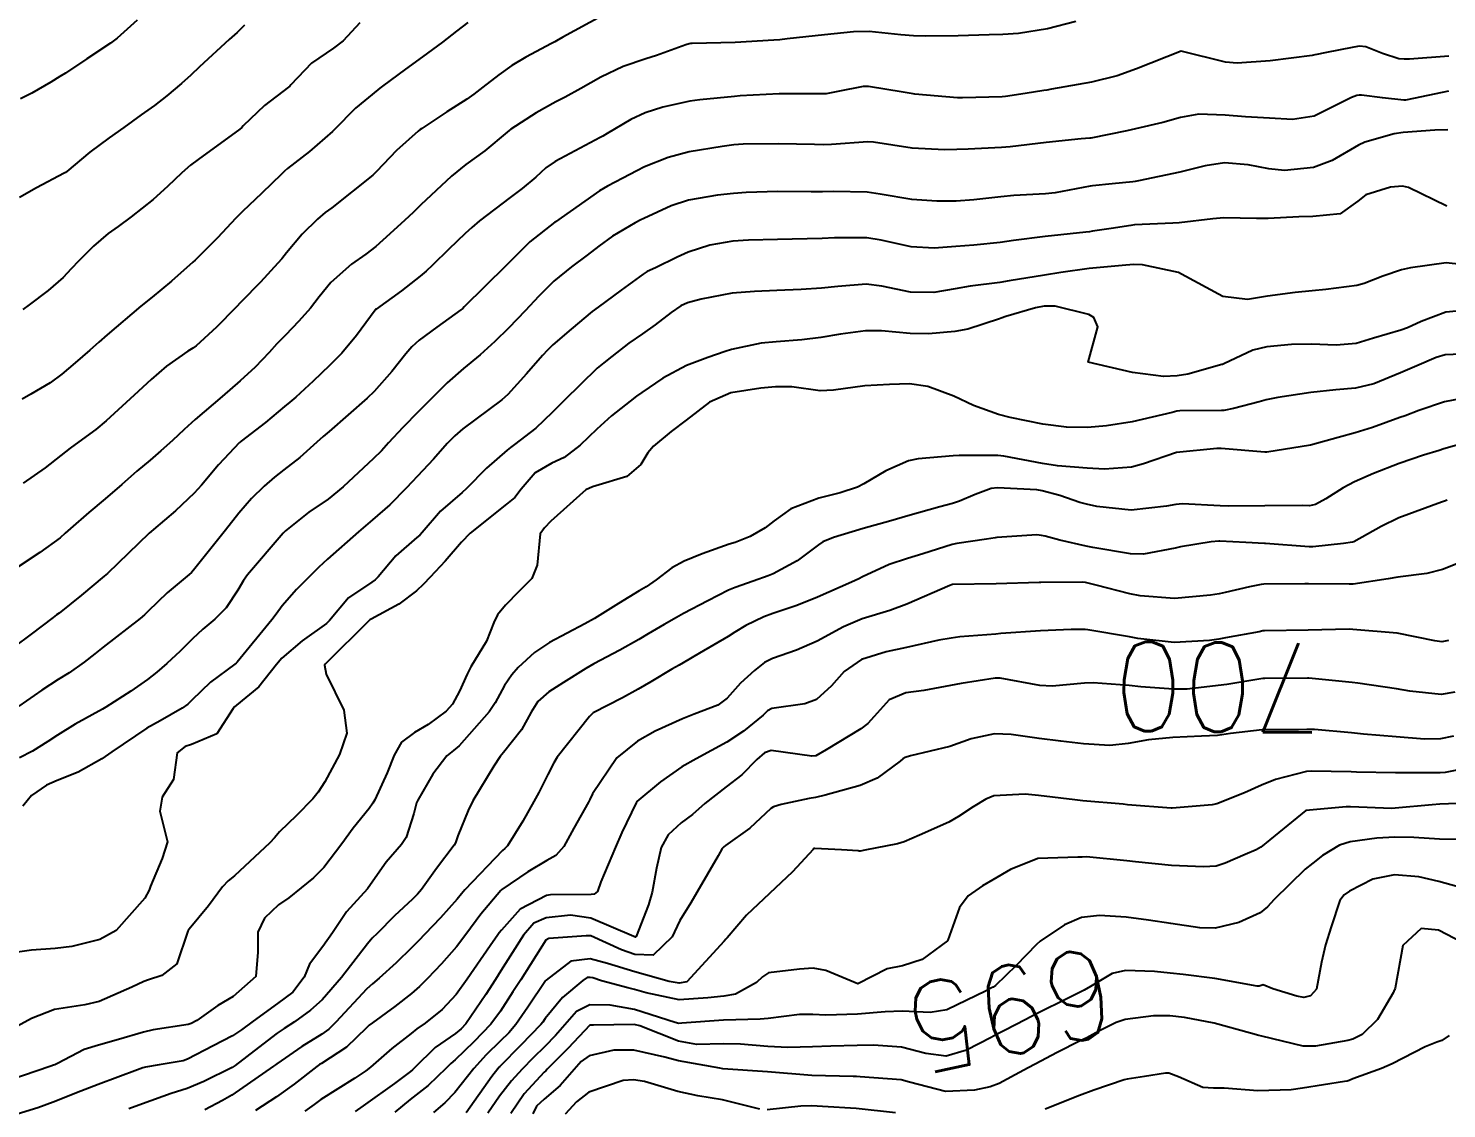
# Model space of a CAD drawing. Header units: metres. Extents: x 298520 to 308411, y 7433745 to 7450750.
# Drawn here: x 300816 to 300879.5, y 7448491.8 to 7448540.3 of the extents above; entities that cross this region are included whole.
import ezdxf
from ezdxf.enums import TextEntityAlignment as Align

# ---------------------------------------------------------------- set-up
doc = ezdxf.new("R2010")
doc.units = ezdxf.units.M
doc.header["$LTSCALE"] = 10
for name, color, linetype in [('Cotas', 45, 'Continuous'), ('Curvas de Nivel 1m', 11, 'Continuous'), ('Curvas de Nivel 5m', 15, 'Continuous')]:
    doc.layers.add(name, color=color, linetype=linetype)
doc.styles.add('Style-STANDARD', font='STANDARD.shx')

msp = doc.modelspace()

# ---------------------------------------------------------------- linework, layer by layer
at = {"layer": 'Curvas de Nivel 1m', "flags": 128}
for points, elevation in [([(300862.917, 7448540.573), (300861.652, 7448540.247), (300860.346, 7448540.036), (300859.649, 7448539.996), (300859.033, 7448539.972), (300857.648, 7448539.924), (300856.176, 7448539.92), (300855.648, 7448539.926), (300855.081, 7448539.974), (300853.65, 7448540.122), (300852.96, 7448540.117), (300851.648, 7448539.975), (300849.974, 7448539.793), (300849.646, 7448539.756), (300849.388, 7448539.73), (300847.644, 7448539.634), (300845.719, 7448539.595), (300845.644, 7448539.588), (300845.589, 7448539.575), (300845.434, 7448539.522), (300844.123, 7448539.05), (300843.637, 7448538.902), (300842.626, 7448538.557), (300841.628, 7448538.08), (300840.733, 7448537.573), (300840.019, 7448537.181), (300839.614, 7448536.974), (300838.725, 7448536.48), (300837.595, 7448535.746), (300837.514, 7448535.691), (300837.421, 7448535.612), (300836.431, 7448534.775), (300835.578, 7448534.157), (300834.923, 7448533.64), (300833.56, 7448532.356), (300833.209, 7448532.011), (300832.843, 7448531.667), (300832.167, 7448531.05), (300831.535, 7448530.478), (300831.082, 7448530.135), (300830.441, 7448529.696), (300829.514, 7448528.865), (300829.001, 7448528.222), (300828.609, 7448527.719), (300828.089, 7448527.129), (300827.485, 7448526.513), (300827.095, 7448526.117), (300826.755, 7448525.737), (300826.13, 7448525.08), (300825.46, 7448524.454), (300824.646, 7448523.762), (300823.442, 7448522.731), (300822.942, 7448522.281), (300822.423, 7448521.79), (300821.904, 7448521.317), (300821.419, 7448520.902), (300820.818, 7448520.403), (300820.143, 7448519.819), (300819.396, 7448519.174), (300818.669, 7448518.559), (300817.846, 7448517.845), (300817.607, 7448517.622), (300817.379, 7448517.423), (300816.469, 7448516.762), (300815.364, 7448516.028)], 713), ([(300825.653, 7448540.404), (300825.322, 7448540.081), (300824.955, 7448539.76), (300823.631, 7448538.544), (300823.239, 7448538.171), (300822.821, 7448537.788), (300822.165, 7448537.244), (300821.608, 7448536.814), (300821.019, 7448536.392), (300820.233, 7448535.82), (300819.588, 7448535.358), (300818.709, 7448534.711), (300817.681, 7448533.849), (300817.621, 7448533.801), (300817.572, 7448533.767), (300816.32, 7448533.108), (300815.561, 7448532.684)], 717), ([(300820.832, 7448540.635), (300819.938, 7448539.826), (300819.641, 7448539.597), (300818.574, 7448538.9), (300817.627, 7448538.257), (300817.376, 7448538.102), (300816.973, 7448537.856), (300816.121, 7448537.359), (300815.611, 7448537.107)], 718), ([(300830.827, 7448540.52), (300830.071, 7448539.704), (300829.64, 7448539.374), (300828.649, 7448538.704), (300827.731, 7448537.729), (300827.679, 7448537.672), (300827.621, 7448537.626), (300826.541, 7448536.809), (300825.595, 7448535.893), (300825.524, 7448535.821), (300825.435, 7448535.752), (300823.579, 7448534.39), (300823.234, 7448534.126), (300822.836, 7448533.787), (300822.19, 7448533.171), (300821.561, 7448532.599), (300820.574, 7448531.815), (300819.983, 7448531.387), (300819.541, 7448531.064), (300818.874, 7448530.496), (300818.216, 7448529.843), (300817.883, 7448529.483), (300817.515, 7448529.094), (300816.853, 7448528.513), (300815.997, 7448527.865), (300815.705, 7448527.664)], 716), ([(300841.655, 7448540.808), (300839.926, 7448539.866), (300839.644, 7448539.711), (300839.566, 7448539.669), (300839.418, 7448539.592), (300838.264, 7448538.976), (300837.633, 7448538.598), (300837.055, 7448538.189), (300836.335, 7448537.623), (300835.932, 7448537.313), (300835.615, 7448537.097), (300834.721, 7448536.528), (300833.595, 7448535.782), (300833.521, 7448535.733), (300833.436, 7448535.662), (300832.466, 7448534.789), (300831.575, 7448533.841), (300831.408, 7448533.682), (300829.558, 7448532.224), (300829.266, 7448532.003), (300828.923, 7448531.716), (300828.23, 7448531.036), (300827.53, 7448530.201), (300827.32, 7448529.938), (300827.142, 7448529.734), (300826.37, 7448528.886), (300825.505, 7448528), (300825.266, 7448527.754), (300824.394, 7448526.862), (300823.477, 7448526.037), (300823.328, 7448525.928), (300823.107, 7448525.784), (300822.148, 7448525.111), (300821.46, 7448524.519), (300820.699, 7448523.811), (300819.441, 7448522.667), (300818.991, 7448522.281), (300818.387, 7448521.84), (300817.833, 7448521.44), (300817.422, 7448521.106), (300816.712, 7448520.559), (300815.727, 7448519.867)], 714), ([(300879.642, 7448539.02), (300877.88, 7448538.888), (300877.64, 7448538.878), (300877.406, 7448538.899), (300876.676, 7448539.145), (300875.925, 7448539.435), (300875.646, 7448539.465), (300875.379, 7448539.43), (300874.084, 7448539.176), (300873.723, 7448539.099), (300873.642, 7448539.081), (300873.511, 7448539.052), (300871.639, 7448538.803), (300870.153, 7448538.709), (300869.638, 7448538.758), (300867.643, 7448539.25), (300865.635, 7448538.445), (300864.78, 7448538.14), (300863.628, 7448537.851), (300861.833, 7448537.535), (300861.625, 7448537.498), (300861.48, 7448537.476), (300860.646, 7448537.34), (300859.761, 7448537.209), (300859.621, 7448537.198), (300857.841, 7448537.147), (300857.62, 7448537.154), (300855.702, 7448537.318), (300855.622, 7448537.327), (300855.18, 7448537.404), (300853.625, 7448537.657), (300853.394, 7448537.653), (300852.248, 7448537.434), (300851.724, 7448537.336), (300851.621, 7448537.327), (300849.755, 7448537.334), (300849.621, 7448537.329), (300847.868, 7448537.239), (300847.619, 7448537.218), (300846.066, 7448537.063), (300845.615, 7448537.001), (300844.409, 7448536.734), (300843.607, 7448536.484), (300842.966, 7448536.183), (300841.913, 7448535.557), (300841.713, 7448535.437), (300841.591, 7448535.37), (300841.148, 7448535.126), (300839.58, 7448534.296), (300839.166, 7448534.006), (300838.708, 7448533.599), (300838.091, 7448533.082), (300837.564, 7448532.679), (300836.183, 7448531.631), (300835.841, 7448531.343), (300835.544, 7448531.064), (300834.814, 7448530.367), (300834.077, 7448529.654), (300833.793, 7448529.385), (300833.518, 7448529.15), (300832.688, 7448528.491), (300831.547, 7448527.68), (300831.521, 7448527.662), (300831.502, 7448527.634), (300830.677, 7448526.5), (300830.012, 7448525.702), (300829.467, 7448525.141), (300828.733, 7448524.444), (300827.948, 7448523.725), (300827.681, 7448523.498), (300827.449, 7448523.303), (300826.59, 7448522.59), (300825.502, 7448521.749), (300825.464, 7448521.718), (300825.432, 7448521.689), (300824.49, 7448520.69), (300823.721, 7448519.775), (300823.399, 7448519.419), (300822.552, 7448518.627), (300821.577, 7448517.798), (300821.472, 7448517.709), (300821.381, 7448517.625), (300819.503, 7448515.828), (300819.431, 7448515.76), (300819.361, 7448515.701), (300818.345, 7448514.843), (300817.336, 7448514.047), (300817.223, 7448513.963), (300817.067, 7448513.853), (300816.085, 7448513.103), (300815.32, 7448512.537)], 712), ([(300879.626, 7448537.449), (300879.345, 7448537.394), (300878.065, 7448537.126), (300877.7, 7448537.051), (300877.622, 7448537.049), (300876.676, 7448537.144), (300875.731, 7448537.266), (300875.624, 7448537.277), (300875.523, 7448537.262), (300875.279, 7448537.163), (300874.171, 7448536.618), (300873.61, 7448536.332), (300872.629, 7448536.173), (300871.608, 7448536.244), (300870.527, 7448536.303), (300869.61, 7448536.373), (300868.435, 7448536.418), (300867.608, 7448536.27), (300866.828, 7448536.039), (300865.6, 7448535.755), (300865.207, 7448535.676), (300863.594, 7448535.348), (300863.55, 7448535.344), (300863.166, 7448535.306), (300861.591, 7448535.142), (300859.984, 7448534.951), (300859.589, 7448534.924), (300858.098, 7448534.855), (300857.588, 7448534.832), (300857.033, 7448534.823), (300855.588, 7448534.897), (300853.847, 7448535.161), (300853.591, 7448535.178), (300851.968, 7448535.058), (300851.589, 7448535.045), (300851.2, 7448535.057), (300849.589, 7448535.093), (300848.001, 7448535.073), (300847.588, 7448535.039), (300847.062, 7448534.972), (300845.585, 7448534.73), (300844.641, 7448534.471), (300843.578, 7448534.054), (300843.235, 7448533.885), (300842.609, 7448533.55), (300841.929, 7448533.197), (300841.567, 7448532.979), (300839.587, 7448531.589), (300839.566, 7448531.576), (300838.444, 7448530.696), (300837.525, 7448529.776), (300837.442, 7448529.693), (300837.36, 7448529.612), (300835.504, 7448527.778), (300835.434, 7448527.71), (300835.345, 7448527.642), (300834.279, 7448526.865), (300833.482, 7448526.283), (300833.149, 7448525.992), (300832.879, 7448525.666), (300832.258, 7448524.879), (300831.456, 7448523.975), (300831.154, 7448523.684), (300829.438, 7448522.182), (300829.178, 7448521.97), (300828.898, 7448521.715), (300828.125, 7448521.021), (300827.414, 7448520.47), (300826.997, 7448520.147), (300826.531, 7448519.739), (300825.957, 7448519.185), (300825.391, 7448518.521), (300824.794, 7448517.759), (300823.365, 7448515.968), (300823.274, 7448515.871), (300823.165, 7448515.782), (300822.184, 7448514.958), (300821.338, 7448514.129), (300821.17, 7448513.968), (300820.973, 7448513.805), (300819.32, 7448512.521), (300818.937, 7448512.213), (300818.459, 7448511.839), (300817.782, 7448511.369), (300817.301, 7448511.07), (300816.559, 7448510.593), (300815.525, 7448509.868)], 711), ([(300879.561, 7448532.299), (300877.839, 7448533.127), (300877.573, 7448533.185), (300877.028, 7448533.138), (300875.917, 7448532.806), (300875.563, 7448532.515), (300874.769, 7448531.953), (300873.553, 7448531.826), (300872.925, 7448531.817), (300871.551, 7448531.734), (300871.019, 7448531.747), (300869.551, 7448531.77), (300869.058, 7448531.727), (300867.547, 7448531.547), (300867.274, 7448531.528), (300865.545, 7448531.45), (300865.393, 7448531.433), (300864.51, 7448531.29), (300863.675, 7448531.165), (300863.541, 7448531.149), (300863.366, 7448531.127), (300861.539, 7448530.932), (300860.132, 7448530.749), (300859.536, 7448530.67), (300858.347, 7448530.549), (300857.534, 7448530.481), (300856.565, 7448530.417), (300855.539, 7448530.47), (300854.192, 7448530.765), (300853.545, 7448530.88), (300852.105, 7448530.874), (300851.544, 7448530.842), (300850.196, 7448530.807), (300849.543, 7448530.803), (300848.253, 7448530.772), (300847.541, 7448530.719), (300846.506, 7448530.538), (300845.534, 7448530.23), (300845.049, 7448530.006), (300844.069, 7448529.535), (300843.701, 7448529.359), (300843.52, 7448529.246), (300842.531, 7448528.532), (300841.505, 7448527.767), (300841.239, 7448527.564), (300840.289, 7448526.78), (300839.48, 7448526.08), (300839.231, 7448525.838), (300839.013, 7448525.595), (300838.299, 7448524.767), (300837.455, 7448523.844), (300837.193, 7448523.614), (300835.44, 7448522.308), (300835.08, 7448522), (300834.743, 7448521.647), (300834.122, 7448520.954), (300833.411, 7448520.185), (300833.157, 7448519.913), (300832.92, 7448519.665), (300832.162, 7448518.906), (300831.388, 7448518.22), (300830.762, 7448517.689), (300829.37, 7448516.464), (300828.98, 7448516.1), (300828.588, 7448515.718), (300827.982, 7448515.096), (300827.343, 7448514.37), (300827.069, 7448514.002), (300826.869, 7448513.737), (300825.314, 7448511.85), (300825.269, 7448511.804), (300825.211, 7448511.761), (300824.123, 7448510.95), (300823.288, 7448510.144), (300823.106, 7448509.961), (300822.86, 7448509.784), (300821.863, 7448509.208), (300821.274, 7448508.88), (300819.697, 7448507.823), (300819.26, 7448507.506), (300818.188, 7448506.906), (300817.25, 7448506.539), (300816.768, 7448506.334), (300816.096, 7448505.861), (300815.711, 7448505.39)], 709), ([(300881.034, 7448529.589), (300879.529, 7448529.755), (300877.927, 7448529.534), (300877.526, 7448529.432), (300876.689, 7448529.148), (300875.847, 7448528.83), (300875.519, 7448528.741), (300874.132, 7448528.558), (300873.516, 7448528.502), (300872.75, 7448528.426), (300871.513, 7448528.257), (300870.618, 7448528.113), (300869.513, 7448528.244), (300867.664, 7448529.249), (300867.524, 7448529.314), (300865.911, 7448529.658), (300865.527, 7448529.672), (300865.167, 7448529.643), (300863.525, 7448529.498), (300862.249, 7448529.319), (300861.522, 7448529.203), (300859.927, 7448528.938), (300859.518, 7448528.874), (300858.179, 7448528.701), (300857.515, 7448528.586), (300856.548, 7448528.419), (300855.513, 7448528.43), (300854.224, 7448528.704), (300853.517, 7448528.802), (300852.251, 7448528.698), (300851.515, 7448528.611), (300850.613, 7448528.553), (300849.513, 7448528.512), (300848.522, 7448528.47), (300847.512, 7448528.387), (300846.127, 7448528.129), (300845.507, 7448527.956), (300845.206, 7448527.823), (300844.784, 7448527.527), (300844.058, 7448526.971), (300843.488, 7448526.575), (300842.884, 7448526.144), (300842.115, 7448525.554), (300841.754, 7448525.274), (300841.468, 7448525.027), (300839.974, 7448523.582), (300839.447, 7448523.039), (300838.705, 7448522.333), (300837.759, 7448521.607), (300837.568, 7448521.471), (300837.429, 7448521.357), (300836.503, 7448520.537), (300835.609, 7448519.637), (300835.401, 7448519.453), (300834.433, 7448518.609), (300833.61, 7448517.658), (300833.505, 7448517.535), (300833.381, 7448517.43), (300832.428, 7448516.614), (300831.646, 7448515.677), (300831.508, 7448515.531), (300831.359, 7448515.439), (300830.312, 7448514.732), (300829.462, 7448513.708), (300829.332, 7448513.578), (300828.238, 7448512.807), (300827.316, 7448512.019), (300827.08, 7448511.733), (300826.299, 7448510.743), (300825.285, 7448509.911), (300825.198, 7448509.847), (300825.139, 7448509.761), (300824.413, 7448508.627), (300823.267, 7448508.154), (300822.982, 7448508.067), (300822.629, 7448507.786), (300822.462, 7448506.577), (300821.958, 7448505.793), (300821.861, 7448505.166), (300822.19, 7448503.79), (300821.964, 7448503.033), (300821.44, 7448501.798), (300821.372, 7448501.616), (300821.185, 7448501.269), (300819.896, 7448499.819), (300819.167, 7448499.408), (300817.915, 7448499.089), (300817.16, 7448499.006), (300816.096, 7448498.929), (300815.157, 7448498.793)], 708), ([(300880.927, 7448527.678), (300879.507, 7448527.541), (300878.405, 7448527.126), (300877.795, 7448526.84), (300877.497, 7448526.727), (300876.274, 7448526.369), (300875.488, 7448526.141), (300874.599, 7448526.056), (300873.487, 7448526.109), (300872.589, 7448526.091), (300871.485, 7448525.988), (300870.857, 7448525.842), (300869.563, 7448525.229), (300869.504, 7448525.199), (300869.473, 7448525.189), (300867.949, 7448524.764), (300867.467, 7448524.678), (300866.857, 7448524.649), (300865.468, 7448524.834), (300863.473, 7448525.3), (300863.907, 7448526.885), (300863.728, 7448527.298), (300863.504, 7448527.432), (300861.999, 7448527.814), (300861.508, 7448527.804), (300861.111, 7448527.729), (300859.782, 7448527.347), (300859.578, 7448527.273), (300859.501, 7448527.236), (300858.083, 7448526.775), (300857.492, 7448526.671), (300856.314, 7448526.564), (300855.491, 7448526.58), (300854.202, 7448526.703), (300853.492, 7448526.704), (300852.367, 7448526.554), (300851.487, 7448526.403), (300850.64, 7448526.298), (300849.484, 7448526.216), (300848.817, 7448526.143), (300847.478, 7448525.859), (300847.201, 7448525.771), (300846.42, 7448525.506), (300845.469, 7448525.142), (300844.411, 7448524.583), (300843.457, 7448523.937), (300843.23, 7448523.767), (300842.94, 7448523.545), (300842.108, 7448522.892), (300841.44, 7448522.294), (300840.705, 7448521.571), (300839.983, 7448521.023), (300839.421, 7448520.764), (300838.681, 7448520.331), (300838.055, 7448519.603), (300837.775, 7448519.23), (300837.396, 7448518.924), (300835.763, 7448517.634), (300835.379, 7448517.231), (300834.644, 7448516.374), (300833.967, 7448515.654), (300833.675, 7448515.34), (300833.354, 7448515.046), (300832.573, 7448514.44), (300831.334, 7448513.779), (300831.276, 7448513.739), (300831.212, 7448513.682), (300829.314, 7448511.804), (300829.262, 7448511.762), (300829.234, 7448511.711), (300829.307, 7448511.309), (300830.103, 7448509.698), (300830.231, 7448508.654), (300829.909, 7448507.7), (300829.251, 7448506.484), (300828.951, 7448506.008), (300828.719, 7448505.715), (300827.984, 7448504.971), (300827.221, 7448504.24), (300826.988, 7448503.962), (300826.791, 7448503.736), (300825.198, 7448502.27), (300824.915, 7448502.044), (300824.657, 7448501.765), (300824.032, 7448500.919), (300823.164, 7448499.866), (300823.13, 7448499.814), (300823.116, 7448499.78), (300822.613, 7448498.321), (300821.947, 7448497.792), (300821.344, 7448497.595), (300821.14, 7448497.522), (300820.593, 7448497.264), (300819.131, 7448496.622), (300818.485, 7448496.48), (300817.127, 7448496.265), (300816.106, 7448495.865), (300815.465, 7448495.528)], 707), ([(300880.897, 7448525.681), (300879.481, 7448525.62), (300879.083, 7448525.512), (300878.207, 7448525.129), (300877.47, 7448524.812), (300876.289, 7448524.328), (300875.463, 7448524.127), (300874.576, 7448524.055), (300873.46, 7448523.936), (300871.976, 7448523.72), (300871.457, 7448523.613), (300871.144, 7448523.526), (300869.99, 7448523.225), (300869.55, 7448523.131), (300869.452, 7448523.124), (300867.591, 7448523.109), (300867.451, 7448523.097), (300867.243, 7448523.046), (300865.446, 7448522.627), (300864.296, 7448522.44), (300863.444, 7448522.362), (300862.506, 7448522.377), (300861.445, 7448522.522), (300859.981, 7448522.811), (300859.449, 7448522.951), (300858.326, 7448523.361), (300857.457, 7448523.768), (300856.28, 7448524.207), (300855.462, 7448524.319), (300854.568, 7448524.303), (300853.461, 7448524.234), (300852.055, 7448524.038), (300851.459, 7448524.018), (300850.192, 7448524.19), (300849.46, 7448524.197), (300848.8, 7448524.136), (300847.457, 7448523.925), (300846.501, 7448523.504), (300845.445, 7448522.692), (300844.78, 7448522.186), (300843.981, 7448521.535), (300843.737, 7448521.228), (300843.42, 7448520.707), (300842.787, 7448520.171), (300841.406, 7448519.754), (300841.256, 7448519.711), (300840.951, 7448519.567), (300839.389, 7448518.172), (300839.103, 7448517.876), (300838.898, 7448517.595), (300838.767, 7448516.191), (300838.538, 7448515.598), (300837.944, 7448515.014), (300837.345, 7448514.395), (300836.991, 7448513.962), (300836.835, 7448513.617), (300836.495, 7448512.793), (300835.802, 7448511.633), (300835.635, 7448511.308), (300835.296, 7448510.543), (300834.97, 7448509.96), (300834.691, 7448509.646), (300833.885, 7448509.046), (300833.273, 7448508.692), (300832.681, 7448508.254), (300832.354, 7448507.669), (300832.044, 7448506.883), (300831.49, 7448505.678), (300831.404, 7448505.515), (300831.237, 7448505.29), (300830.517, 7448504.397), (300830.013, 7448503.698), (300829.202, 7448502.632), (300828.739, 7448502.173), (300828.184, 7448501.72), (300827.63, 7448501.282), (300827.181, 7448500.961), (300826.547, 7448500.365), (300826.246, 7448499.744), (300826.253, 7448498.843), (300826.161, 7448497.745), (300825.134, 7448496.855), (300824.452, 7448496.445), (300823.507, 7448495.776), (300823.263, 7448495.637), (300823.12, 7448495.59), (300821.561, 7448495.35), (300821.115, 7448495.259), (300820.003, 7448494.923), (300819.106, 7448494.671), (300818.462, 7448494.477), (300817.267, 7448493.848), (300817.15, 7448493.792), (300817.092, 7448493.768), (300816.961, 7448493.722), (300815.085, 7448493.086)], 706), ([(300880.749, 7448521.781), (300879.427, 7448521.406), (300879.205, 7448521.334), (300878.515, 7448521.124), (300877.419, 7448520.756), (300876.265, 7448520.307), (300875.414, 7448519.924), (300874.912, 7448519.663), (300874.132, 7448519.173), (300873.663, 7448518.914), (300873.4, 7448518.861), (300873.078, 7448518.863), (300871.399, 7448518.853), (300869.783, 7448518.842), (300869.399, 7448518.853), (300867.706, 7448518.94), (300867.4, 7448518.922), (300866.986, 7448518.843), (300865.397, 7448518.661), (300863.868, 7448518.825), (300863.399, 7448518.928), (300863.106, 7448519.011), (300862.207, 7448519.318), (300861.406, 7448519.534), (300861.168, 7448519.571), (300859.408, 7448519.663), (300859.124, 7448519.636), (300858.404, 7448519.36), (300857.708, 7448519.059), (300857.399, 7448518.964), (300856.83, 7448518.811), (300855.393, 7448518.404), (300854.621, 7448518.177), (300853.387, 7448517.844), (300852.053, 7448517.44), (300851.582, 7448517.245), (300851.378, 7448517.11), (300850.432, 7448516.394), (300849.358, 7448515.803), (300849.12, 7448515.709), (300848.457, 7448515.479), (300847.641, 7448515.196), (300847.349, 7448515.067), (300846.428, 7448514.588), (300845.338, 7448514.027), (300845.011, 7448513.849), (300844.465, 7448513.529), (300843.752, 7448513.113), (300843.326, 7448512.868), (300842.48, 7448512.39), (300841.315, 7448511.77), (300840.958, 7448511.565), (300839.946, 7448510.937), (300839.297, 7448510.518), (300838.804, 7448510.082), (300838.502, 7448509.598), (300838.073, 7448508.803), (300837.265, 7448507.791), (300837.112, 7448507.612), (300836.826, 7448507.184), (300835.889, 7448505.63), (300835.67, 7448505.2), (300835.219, 7448504.061), (300835.112, 7448503.744), (300835.053, 7448503.642), (300834.256, 7448502.595), (300833.587, 7448501.656), (300833.408, 7448501.44), (300833.186, 7448501.222), (300832.369, 7448500.474), (300831.592, 7448499.676), (300831.377, 7448499.462), (300831.158, 7448499.209), (300829.997, 7448497.697), (300829.133, 7448496.705), (300828.611, 7448496.233), (300827.891, 7448495.722), (300827.426, 7448495.419), (300827.115, 7448495.201), (300826.277, 7448494.57), (300825.225, 7448493.758), (300825.092, 7448493.674), (300823.821, 7448493.037), (300823.082, 7448492.728), (300822.366, 7448492.501), (300821.075, 7448492.046), (300820.464, 7448491.809)], 704), ([(300879.564, 7448519.108), (300879.445, 7448519.067), (300879.402, 7448519.053), (300879.313, 7448519.022), (300877.395, 7448518.316), (300876.605, 7448517.933), (300875.384, 7448517.241), (300875.325, 7448517.219), (300874.924, 7448517.165), (300873.541, 7448517.018), (300873.38, 7448517.018), (300871.422, 7448517.17), (300871.382, 7448517.173), (300870.538, 7448517.218), (300869.383, 7448517.277), (300869.336, 7448517.278), (300868.99, 7448517.234), (300867.615, 7448517.013), (300867.379, 7448516.962), (300865.961, 7448516.688), (300865.374, 7448516.706), (300863.686, 7448516.99), (300863.379, 7448517.052), (300862.211, 7448517.318), (300861.548, 7448517.491), (300861.385, 7448517.529), (300861.168, 7448517.55), (300859.384, 7448517.431), (300859.31, 7448517.425), (300858.918, 7448517.355), (300857.583, 7448517.165), (300857.379, 7448517.12), (300856.057, 7448516.706), (300855.369, 7448516.489), (300854.555, 7448516.218), (300853.357, 7448515.669), (300853.195, 7448515.583), (300852.866, 7448515.427), (300851.346, 7448514.764), (300850.413, 7448514.389), (300849.338, 7448514.02), (300848.939, 7448513.871), (300848.131, 7448513.482), (300847.631, 7448513.186), (300847.328, 7448512.993), (300846.054, 7448512.243), (300845.316, 7448511.811), (300845.131, 7448511.706), (300844.815, 7448511.525), (300843.871, 7448510.968), (300843.299, 7448510.627), (300842.601, 7448510.24), (300841.283, 7448509.579), (300841.123, 7448509.404), (300839.674, 7448507.586), (300839.514, 7448507.334), (300839.255, 7448506.802), (300838.841, 7448506), (300838.627, 7448505.596), (300838.121, 7448504.71), (300837.442, 7448503.608), (300837.325, 7448503.496), (300837.211, 7448503.395), (300835.534, 7448501.635), (300835.379, 7448501.449), (300835.187, 7448501.216), (300834.435, 7448500.386), (300833.741, 7448499.654), (300833.46, 7448499.357), (300833.157, 7448499.047), (300832.45, 7448498.367), (300831.692, 7448497.675), (300831.393, 7448497.425), (300831.138, 7448497.198), (300829.75, 7448495.701), (300829.429, 7448495.394), (300829.115, 7448495.17), (300828.221, 7448494.604), (300827.095, 7448493.836), (300827.032, 7448493.792), (300826.954, 7448493.732), (300825.08, 7448492.434), (300824.659, 7448492.182), (300823.875, 7448491.772)], 703), ([(300880.157, 7448516.317), (300879.366, 7448515.994), (300878.661, 7448515.823), (300877.361, 7448515.658), (300876.922, 7448515.582), (300875.356, 7448515.348), (300875.178, 7448515.339), (300873.355, 7448515.352), (300873.183, 7448515.355), (300871.355, 7448515.345), (300871.233, 7448515.333), (300870.71, 7448515.216), (300869.616, 7448514.962), (300869.35, 7448514.911), (300868.959, 7448514.845), (300867.347, 7448514.705), (300865.804, 7448514.82), (300865.349, 7448514.914), (300863.837, 7448515.295), (300863.355, 7448515.415), (300863.228, 7448515.429), (300861.354, 7448515.413), (300861.271, 7448515.414), (300859.353, 7448515.35), (300857.399, 7448515.323), (300857.352, 7448515.318), (300857.267, 7448515.286), (300855.343, 7448514.441), (300854.587, 7448514.161), (300853.337, 7448513.781), (300852.507, 7448513.432), (300851.326, 7448512.788), (300850.395, 7448512.387), (300849.318, 7448512.016), (300848.962, 7448511.828), (300848.509, 7448511.478), (300847.892, 7448510.896), (300847.294, 7448510.234), (300846.868, 7448509.917), (300845.807, 7448509.512), (300845.281, 7448509.308), (300844.063, 7448508.744), (300843.271, 7448508.309), (300842.348, 7448507.554), (300841.247, 7448505.934), (300841.127, 7448505.688), (300841.073, 7448505.572), (300840.41, 7448504.394), (300839.961, 7448503.583), (300839.614, 7448503.181), (300839.207, 7448502.948), (300838.351, 7448502.449), (300837.193, 7448501.654), (300837.147, 7448501.611), (300836.25, 7448500.551), (300835.576, 7448499.634), (300835.157, 7448499.072), (300834.486, 7448498.31), (300833.86, 7448497.653), (300833.5, 7448497.296), (300833.136, 7448496.981), (300832.396, 7448496.401), (300831.391, 7448495.677), (300831.237, 7448495.563), (300831.119, 7448495.446), (300830.226, 7448494.574), (300829.095, 7448493.852), (300829.006, 7448493.799), (300828.887, 7448493.712), (300827.883, 7448492.924), (300827.079, 7448492.354), (300826.139, 7448491.744)], 702), ([(300879.626, 7448512.811), (300879.329, 7448512.763), (300879.009, 7448512.794), (300877.333, 7448513.14), (300875.334, 7448513.315), (300875.175, 7448513.321), (300873.334, 7448513.286), (300871.376, 7448513.252), (300871.333, 7448513.248), (300871.3, 7448513.244), (300871.137, 7448513.212), (300869.627, 7448512.93), (300869.329, 7448512.88), (300868.91, 7448512.818), (300867.328, 7448512.721), (300865.698, 7448512.908), (300865.33, 7448512.976), (300863.46, 7448513.299), (300863.333, 7448513.311), (300862.714, 7448513.309), (300861.332, 7448513.246), (300859.556, 7448513.123), (300859.33, 7448513.106), (300857.719, 7448512.976), (300857.328, 7448512.928), (300856.774, 7448512.825), (300855.324, 7448512.502), (300854.423, 7448512.308), (300853.318, 7448511.963), (300852.541, 7448511.432), (300851.961, 7448510.783), (300851.294, 7448510.176), (300850.767, 7448509.979), (300849.287, 7448509.766), (300849.099, 7448509.659), (300848.904, 7448509.474), (300848.015, 7448508.743), (300847.271, 7448508.256), (300845.905, 7448507.51), (300845.259, 7448507.144), (300844.298, 7448506.484), (300843.243, 7448505.591), (300843.208, 7448505.541), (300842.573, 7448504.199), (300842.276, 7448503.554), (300841.632, 7448501.998), (300841.474, 7448501.566), (300841.319, 7448501.44), (300841.191, 7448501.429), (300839.363, 7448501.416), (300839.19, 7448501.386), (300838.016, 7448500.766), (300837.166, 7448499.834), (300837.072, 7448499.703), (300837.006, 7448499.612), (300836.669, 7448499.128), (300835.629, 7448497.633), (300835.136, 7448496.949), (300834.512, 7448496.263), (300833.742, 7448495.654), (300833.381, 7448495.395), (300833.116, 7448495.197), (300832.26, 7448494.514), (300831.297, 7448493.678), (300831.091, 7448493.522), (300830.596, 7448493.196), (300829.078, 7448492.227), (300828.774, 7448492.015), (300828.361, 7448491.717)], 701), ([(300879.853, 7448508.528), (300879.276, 7448508.407), (300878.55, 7448508.396), (300877.276, 7448508.494), (300875.811, 7448508.621), (300875.278, 7448508.669), (300873.627, 7448508.829), (300873.279, 7448508.831), (300872.905, 7448508.812), (300871.279, 7448508.814), (300869.85, 7448508.651), (300869.276, 7448508.559), (300868.556, 7448508.521), (300867.275, 7448508.472), (300866.181, 7448508.363), (300865.272, 7448508.198), (300864.445, 7448508.115), (300863.272, 7448508.177), (300862.256, 7448508.299), (300861.274, 7448508.426), (300860.018, 7448508.6), (300859.276, 7448508.634), (300858.222, 7448508.412), (300857.27, 7448508.066), (300855.508, 7448507.639), (300855.265, 7448507.569), (300855.161, 7448507.504), (300855.044, 7448507.402), (300854.021, 7448506.646), (300853.252, 7448506.315), (300851.68, 7448505.877), (300851.246, 7448505.78), (300850.965, 7448505.734), (300849.715, 7448505.465), (300849.359, 7448505.351), (300849.24, 7448505.279), (300848.301, 7448504.405), (300847.215, 7448503.623), (300847.139, 7448503.566), (300847.07, 7448503.492), (300846.881, 7448503.166), (300845.934, 7448501.509), (300845.653, 7448501.046), (300845.174, 7448500.256), (300844.93, 7448499.759), (300844.821, 7448499.523), (300843.974, 7448498.713), (300843.155, 7448498.742), (300842.552, 7448498.945), (300841.183, 7448499.57), (300841.163, 7448499.578), (300840.972, 7448499.572), (300839.292, 7448499.458), (300839.161, 7448499.381), (300838.467, 7448498.28), (300838.035, 7448497.601), (300837.685, 7448497.057), (300837.129, 7448496.192), (300836.694, 7448495.616), (300835.927, 7448494.812), (300835.099, 7448494.015), (300834.897, 7448493.841), (300834.691, 7448493.644), (300833.882, 7448492.855), (300833.079, 7448492.228), (300832.396, 7448491.67)], 699), ([(300880.454, 7448507.098), (300879.474, 7448506.893), (300879.259, 7448506.876), (300877.512, 7448506.883), (300877.259, 7448506.886), (300875.498, 7448506.919), (300875.259, 7448506.926), (300873.478, 7448506.96), (300873.259, 7448506.943), (300871.866, 7448506.588), (300871.25, 7448506.334), (300870.484, 7448505.978), (300869.237, 7448505.49), (300869.029, 7448505.441), (300867.233, 7448505.295), (300867.198, 7448505.295), (300865.236, 7448505.454), (300865.044, 7448505.474), (300863.238, 7448505.631), (300862.877, 7448505.667), (300861.241, 7448505.867), (300860.648, 7448505.929), (300859.24, 7448505.848), (300858.884, 7448505.708), (300858.324, 7448505.359), (300857.668, 7448504.926), (300857.226, 7448504.673), (300855.912, 7448504.082), (300855.219, 7448503.784), (300854.927, 7448503.693), (300853.465, 7448503.417), (300853.256, 7448503.376), (300853.212, 7448503.373), (300853.168, 7448503.377), (300852.42, 7448503.432), (300851.214, 7448503.492), (300851.18, 7448503.484), (300851.14, 7448503.451), (300850.224, 7448502.439), (300849.193, 7448501.47), (300848.153, 7448500.506), (300847.288, 7448499.489), (300847.232, 7448499.419), (300847.161, 7448499.326), (300845.486, 7448497.515), (300845.142, 7448497.448), (300844.685, 7448497.525), (300843.147, 7448497.965), (300841.925, 7448498.333), (300841.153, 7448498.538), (300840.287, 7448498.443), (300839.169, 7448497.59), (300839.143, 7448497.56), (300838.355, 7448496.374), (300837.816, 7448495.603), (300837.496, 7448495.227), (300837.112, 7448494.849), (300836.488, 7448494.234), (300835.938, 7448493.627), (300835.082, 7448492.547), (300834.638, 7448492.084), (300834.119, 7448491.65)], 698), ([(300880.791, 7448505.543), (300879.238, 7448505.47), (300878.904, 7448505.449), (300877.235, 7448505.294), (300877.09, 7448505.286), (300875.236, 7448505.363), (300875.041, 7448505.357), (300873.233, 7448505.194), (300871.216, 7448503.555), (300871.001, 7448503.426), (300870.512, 7448503.217), (300869.611, 7448502.824), (300869.208, 7448502.704), (300868.642, 7448502.673), (300867.208, 7448502.73), (300865.59, 7448502.896), (300865.21, 7448502.94), (300863.399, 7448503.11), (300863.211, 7448503.107), (300863.01, 7448503.102), (300861.21, 7448503.037), (300859.997, 7448502.551), (300859.2, 7448502.082), (300858.741, 7448501.811), (300858.1, 7448501.361), (300857.706, 7448500.844), (300857.189, 7448499.38), (300857.163, 7448499.341), (300856.029, 7448498.516), (300855.151, 7448498.23), (300854.467, 7448498.089), (300853.143, 7448497.42), (300851.72, 7448498.013), (300851.15, 7448498.119), (300850.529, 7448498.077), (300849.147, 7448497.917), (300848.878, 7448497.74), (300848.604, 7448497.475), (300847.664, 7448496.958), (300847.137, 7448496.874), (300846.423, 7448496.788), (300845.135, 7448496.704), (300843.662, 7448497.011), (300843.139, 7448497.164), (300842.832, 7448497.237), (300841.661, 7448497.562), (300841.26, 7448497.684), (300841.144, 7448497.709), (300841.018, 7448497.698), (300840.818, 7448497.573), (300839.904, 7448496.813), (300839.126, 7448495.866), (300839.018, 7448495.697), (300838.931, 7448495.592), (300838.044, 7448494.665), (300837.094, 7448493.712), (300837.043, 7448493.661), (300837, 7448493.611), (300836.74, 7448493.266), (300835.586, 7448491.632)], 697), ([(300880.423, 7448503.896), (300879.221, 7448503.909), (300878.077, 7448503.983), (300877.221, 7448503.995), (300876.423, 7448503.946), (300875.219, 7448503.79), (300874.737, 7448503.645), (300873.98, 7448503.172), (300873.548, 7448502.838), (300873.207, 7448502.556), (300871.812, 7448501.201), (300871.519, 7448500.874), (300871.184, 7448500.601), (300870.229, 7448500.167), (300869.173, 7448499.914), (300868.486, 7448499.927), (300867.176, 7448500.12), (300866.175, 7448500.273), (300865.18, 7448500.412), (300863.981, 7448500.491), (300863.179, 7448500.392), (300862.413, 7448500.073), (300861.323, 7448499.328), (300861.161, 7448499.179), (300860.248, 7448498.243), (300859.322, 7448497.348), (300859.214, 7448497.277), (300859.142, 7448497.241), (300858.898, 7448497.111), (300857.132, 7448496.26), (300856.383, 7448496.134), (300855.131, 7448496.192), (300854.371, 7448496.167), (300853.129, 7448496.063), (300851.708, 7448496.021), (300851.129, 7448496.039), (300850.537, 7448496.048), (300849.127, 7448495.868), (300848.768, 7448495.832), (300847.126, 7448495.789), (300845.259, 7448495.653), (300845.124, 7448495.647), (300844.957, 7448495.689), (300843.13, 7448496.267), (300842.038, 7448496.463), (300841.132, 7448496.477), (300840.529, 7448496.176), (300840.007, 7448495.581), (300839.596, 7448495.105), (300839.108, 7448494.617), (300838.597, 7448494.098), (300838.101, 7448493.6), (300837.623, 7448493.07), (300837.081, 7448492.39), (300836.557, 7448491.618)], 696), ([(300880.588, 7448499.096), (300879.174, 7448499.82), (300878.398, 7448499.898), (300877.58, 7448499.134), (300877.232, 7448497.227), (300877.202, 7448497.139), (300877.184, 7448497.097), (300877.141, 7448497.012), (300876.45, 7448495.82), (300875.764, 7448495.154), (300875.339, 7448494.939), (300875.119, 7448494.874), (300873.669, 7448494.62), (300873.115, 7448494.631), (300871.258, 7448495.071), (300871.121, 7448495.107), (300870.745, 7448495.214), (300869.127, 7448495.65), (300867.795, 7448495.915), (300867.13, 7448495.986), (300866.41, 7448495.987), (300865.128, 7448495.823), (300864.725, 7448495.686), (300863.952, 7448495.292), (300863.411, 7448495.005), (300863.116, 7448494.86), (300862.084, 7448494.339), (300861.1, 7448493.823), (300860.779, 7448493.652), (300860.197, 7448493.339), (300859.482, 7448492.953), (300859.087, 7448492.803), (300858.377, 7448492.652), (300857.085, 7448492.586), (300855.471, 7448493.015), (300855.09, 7448493.119), (300853.257, 7448493.253), (300853.091, 7448493.261), (300852.94, 7448493.271), (300851.092, 7448493.315), (300849.093, 7448493.47), (300847.095, 7448493.615), (300846.956, 7448493.632), (300845.1, 7448493.972), (300844.494, 7448494.134), (300843.106, 7448494.439), (300842.213, 7448494.447), (300841.102, 7448494.191), (300840.739, 7448493.933), (300840.429, 7448493.577), (300839.808, 7448492.86), (300839.079, 7448492.248), (300838.74, 7448491.929), (300838.572, 7448491.595)], 694), ([(300879.663, 7448495.105), (300879.335, 7448494.883), (300879.11, 7448494.805), (300878.587, 7448494.597), (300877.1, 7448493.829), (300876.628, 7448493.616), (300875.342, 7448493.158), (300875.169, 7448493.083), (300875.092, 7448493.062), (300874.971, 7448493.041), (300873.088, 7448492.739), (300872.572, 7448492.672), (300871.087, 7448492.619), (300869.574, 7448492.739), (300869.088, 7448492.746), (300868.616, 7448492.765), (300867.517, 7448493.254), (300867.095, 7448493.411), (300866.94, 7448493.417), (300865.995, 7448493.271), (300865.228, 7448493.143), (300865.091, 7448493.108), (300863.732, 7448492.648), (300863.084, 7448492.42), (300861.548, 7448491.793)], 693), ([(300848.748, 7448491.802), (300847.08, 7448492.218), (300845.977, 7448492.401), (300845.084, 7448492.595), (300843.583, 7448493.04), (300843.089, 7448493.118), (300842.63, 7448493.089), (300841.083, 7448492.561), (300840.53, 7448492.124), (300840.033, 7448491.58)], 693), ([(300854.84, 7448491.638), (300853.077, 7448491.824), (300851.558, 7448491.923), (300851.078, 7448491.942), (300850.597, 7448491.936), (300849.076, 7448491.764)], 693)]:
    msp.add_lwpolyline(points, dxfattribs=dict(at, elevation=elevation))
at = {"layer": 'Curvas de Nivel 5m', "flags": 128}
for points, elevation in [([(300835.656, 7448540.533), (300835.152, 7448540.136), (300834.534, 7448539.647), (300833.636, 7448538.983), (300832.868, 7448538.43), (300831.838, 7448537.678), (300831.715, 7448537.585), (300831.62, 7448537.515), (300830.619, 7448536.684), (300829.664, 7448535.709), (300829.592, 7448535.635), (300828.564, 7448534.74), (300827.575, 7448533.978), (300827.442, 7448533.864), (300827.305, 7448533.733), (300826.424, 7448532.882), (300825.556, 7448532.048), (300825.26, 7448531.754), (300824.436, 7448530.87), (300823.526, 7448529.955), (300823.435, 7448529.87), (300823.34, 7448529.782), (300822.38, 7448528.926), (300821.507, 7448528.219), (300820.999, 7448527.808), (300819.49, 7448526.52), (300819.125, 7448526.195), (300818.711, 7448525.838), (300818.051, 7448525.268), (300817.466, 7448524.755), (300816.942, 7448524.374), (300816.076, 7448523.864), (300815.679, 7448523.639)], 715), ([(300879.602, 7448535.719), (300879.021, 7448535.697), (300877.6, 7448535.592), (300877.191, 7448535.544), (300875.874, 7448535.156), (300875.592, 7448535.023), (300874.413, 7448534.343), (300873.581, 7448534.02), (300872.27, 7448533.89), (300871.58, 7448533.965), (300870.653, 7448534.149), (300869.583, 7448534.235), (300868.716, 7448534.104), (300867.579, 7448533.821), (300865.727, 7448533.43), (300865.574, 7448533.399), (300865.472, 7448533.383), (300864.547, 7448533.29), (300863.661, 7448533.21), (300863.571, 7448533.194), (300861.997, 7448532.893), (300861.566, 7448532.844), (300860.144, 7448532.764), (300859.563, 7448532.713), (300858.342, 7448532.582), (300857.56, 7448532.524), (300856.694, 7448532.512), (300855.565, 7448532.589), (300854.145, 7448532.836), (300853.568, 7448532.914), (300852.052, 7448532.951), (300851.568, 7448532.94), (300851.06, 7448532.94), (300849.568, 7448532.956), (300848.145, 7448532.907), (300847.567, 7448532.865), (300846.855, 7448532.79), (300845.563, 7448532.557), (300844.78, 7448532.309), (300843.555, 7448531.746), (300843.419, 7448531.677), (300843.169, 7448531.544), (300842.153, 7448530.944), (300841.537, 7448530.502), (300841.008, 7448530.091), (300840.317, 7448529.578), (300839.516, 7448528.925), (300838.848, 7448528.258), (300838.228, 7448527.603), (300837.874, 7448527.23), (300837.491, 7448526.828), (300836.874, 7448526.227), (300836.209, 7448525.629), (300835.467, 7448525.009), (300834.732, 7448524.375), (300834.023, 7448523.654), (300833.741, 7448523.366), (300833.447, 7448523.078), (300832.744, 7448522.363), (300832.112, 7448521.673), (300831.787, 7448521.317), (300831.422, 7448520.957), (300830.758, 7448520.345), (300830.08, 7448519.7), (300829.397, 7448519.16), (300828.541, 7448518.569), (300827.484, 7448517.729), (300827.431, 7448517.681), (300827.382, 7448517.627), (300825.788, 7448515.754), (300825.61, 7448515.505), (300825.353, 7448515.069), (300824.825, 7448514.281), (300824.319, 7448513.77), (300823.786, 7448513.318), (300823.324, 7448512.885), (300822.766, 7448512.338), (300822.173, 7448511.791), (300821.712, 7448511.391), (300821.302, 7448511.065), (300820.559, 7448510.546), (300819.435, 7448509.828), (300819.282, 7448509.741), (300818.055, 7448509.062), (300817.27, 7448508.571), (300816.837, 7448508.284), (300816.144, 7448507.861), (300815.566, 7448507.561)], 710), ([(300880.781, 7448523.776), (300879.457, 7448523.521), (300878.292, 7448523.127), (300877.688, 7448522.897), (300877.448, 7448522.811), (300876.224, 7448522.369), (300875.443, 7448522.135), (300874.685, 7448521.923), (300873.437, 7448521.582), (300871.488, 7448521.264), (300871.433, 7448521.256), (300871.388, 7448521.256), (300869.435, 7448521.423), (300869.244, 7448521.423), (300867.433, 7448521.25), (300865.962, 7448520.735), (300865.423, 7448520.592), (300864.213, 7448520.5), (300863.422, 7448520.54), (300862.098, 7448520.645), (300861.424, 7448520.747), (300859.688, 7448521.089), (300859.429, 7448521.116), (300857.692, 7448521.105), (300857.429, 7448521.092), (300855.853, 7448520.967), (300855.425, 7448520.876), (300854.409, 7448520.419), (300853.409, 7448519.839), (300853.134, 7448519.697), (300852.351, 7448519.436), (300851.4, 7448519.192), (300850.141, 7448518.717), (300849.39, 7448518.175), (300848.996, 7448517.865), (300848.313, 7448517.481), (300847.651, 7448517.215), (300847.378, 7448517.13), (300846.17, 7448516.709), (300845.366, 7448516.375), (300844.811, 7448516.076), (300844.112, 7448515.532), (300843.664, 7448515.222), (300843.348, 7448515.039), (300842.414, 7448514.477), (300841.335, 7448513.809), (300840.911, 7448513.566), (300839.324, 7448512.728), (300838.644, 7448512.272), (300837.914, 7448511.604), (300837.632, 7448511.283), (300837.301, 7448510.797), (300836.885, 7448510.021), (300836.621, 7448509.62), (300835.268, 7448508.1), (300835.018, 7448507.89), (300834.724, 7448507.645), (300834.088, 7448506.818), (300833.419, 7448505.658), (300833.365, 7448505.534), (300833.234, 7448505.051), (300832.895, 7448503.986), (300832.692, 7448503.665), (300832.004, 7448502.873), (300831.193, 7448501.724), (300831.159, 7448501.681), (300830.218, 7448500.654), (300829.594, 7448499.704), (300829.157, 7448499.093), (300828.564, 7448498.3), (300828.329, 7448497.718), (300827.81, 7448497.049), (300827.131, 7448496.539), (300826.039, 7448495.746), (300825.518, 7448495.353), (300825.113, 7448495.088), (300824.241, 7448494.634), (300823.097, 7448494.036), (300822.907, 7448493.971), (300821.829, 7448493.793), (300821.206, 7448493.685), (300821.091, 7448493.657), (300820.848, 7448493.561), (300819.084, 7448492.907), (300818.313, 7448492.605), (300817.076, 7448492.119), (300816.381, 7448491.86), (300815.069, 7448491.459)], 705), ([(300879.915, 7448510.493), (300879.302, 7448510.396), (300877.893, 7448510.543), (300877.305, 7448510.645), (300875.567, 7448510.899), (300875.309, 7448510.931), (300873.367, 7448511.125), (300873.312, 7448511.126), (300871.402, 7448511.119), (300871.311, 7448511.114), (300869.684, 7448510.85), (300869.306, 7448510.798), (300867.915, 7448510.639), (300867.303, 7448510.631), (300865.836, 7448510.744), (300865.306, 7448510.791), (300863.691, 7448510.912), (300863.307, 7448510.904), (300861.861, 7448510.766), (300861.305, 7448510.802), (300859.536, 7448511.121), (300859.31, 7448511.129), (300857.782, 7448510.889), (300857.304, 7448510.794), (300856.112, 7448510.577), (300855.299, 7448510.465), (300854.546, 7448510.156), (300853.874, 7448509.414), (300853.599, 7448509.098), (300853.277, 7448508.861), (300851.733, 7448507.909), (300851.265, 7448507.65), (300851.089, 7448507.628), (300849.267, 7448507.889), (300848.959, 7448507.78), (300848.614, 7448507.476), (300847.941, 7448506.799), (300847.251, 7448506.251), (300846.287, 7448505.504), (300845.729, 7448505.019), (300845.23, 7448504.633), (300844.647, 7448504.101), (300844.336, 7448503.529), (300844.124, 7448502.61), (300843.929, 7448501.533), (300843.757, 7448500.962), (300843.208, 7448499.54), (300843.186, 7448499.517), (300843.163, 7448499.517), (300843.146, 7448499.523), (300843.104, 7448499.541), (300841.175, 7448500.36), (300840.26, 7448500.495), (300839.175, 7448500.387), (300838.625, 7448500.142), (300838.158, 7448499.6), (300837.774, 7448498.986), (300837.147, 7448497.997), (300836.897, 7448497.614), (300836.465, 7448496.949), (300835.568, 7448495.633), (300835.36, 7448495.395), (300835.116, 7448495.198), (300834.197, 7448494.558), (300833.277, 7448493.658), (300833.183, 7448493.568), (300833.091, 7448493.491), (300832.37, 7448492.955), (300831.076, 7448492.019), (300830.611, 7448491.695)], 700), ([(300880.702, 7448501.591), (300879.202, 7448502.008), (300878.293, 7448502.212), (300877.205, 7448502.303), (300876.239, 7448502.113), (300875.197, 7448501.572), (300874.952, 7448501.406), (300874.753, 7448501.164), (300874.364, 7448499.979), (300874.108, 7448499.171), (300873.939, 7448498.388), (300873.707, 7448497.174), (300873.441, 7448496.876), (300873.139, 7448496.808), (300872.822, 7448496.867), (300871.757, 7448497.201), (300871.313, 7448497.376), (300871.144, 7448497.319), (300871.045, 7448497.31), (300869.147, 7448497.653), (300867.732, 7448497.835), (300867.149, 7448497.902), (300866.443, 7448497.974), (300865.15, 7448498.017), (300864.55, 7448497.885), (300863.577, 7448497.296), (300863.301, 7448497.139), (300863.141, 7448497.061), (300862.639, 7448496.809), (300861.13, 7448496.053), (300860.651, 7448495.811), (300859.751, 7448495.344), (300859.339, 7448495.128), (300859.118, 7448495.009), (300858.026, 7448494.449), (300857.105, 7448494.169), (300856.198, 7448494.298), (300855.111, 7448494.586), (300853.852, 7448494.672), (300853.111, 7448494.654), (300851.93, 7448494.618), (300851.11, 7448494.59), (300850.003, 7448494.567), (300849.11, 7448494.61), (300847.885, 7448494.709), (300847.111, 7448494.724), (300845.923, 7448494.695), (300845.113, 7448494.849), (300843.367, 7448495.538), (300843.123, 7448495.593), (300841.289, 7448495.568), (300841.133, 7448495.56), (300840.157, 7448494.53), (300839.221, 7448493.589), (300839.159, 7448493.523), (300839.092, 7448493.46), (300838.193, 7448492.487), (300837.586, 7448491.605)], 695)]:
    msp.add_lwpolyline(points, dxfattribs=dict(at, elevation=elevation))

# ---------------------------------------------------------------- texts
at = {"layer": 'Cotas', "style": 'Style-STANDARD'}
for s, rotation, p in [('700', 179.47013, (300869.299, 7448510.726, 700)), ('695', 192.09622, (300860.016, 7448496.247, 695))]:
    msp.add_text(s, height=4, rotation=rotation, dxfattribs=at).set_placement(p, align=Align.MIDDLE_CENTER)

doc.saveas('drawing.dxf')
